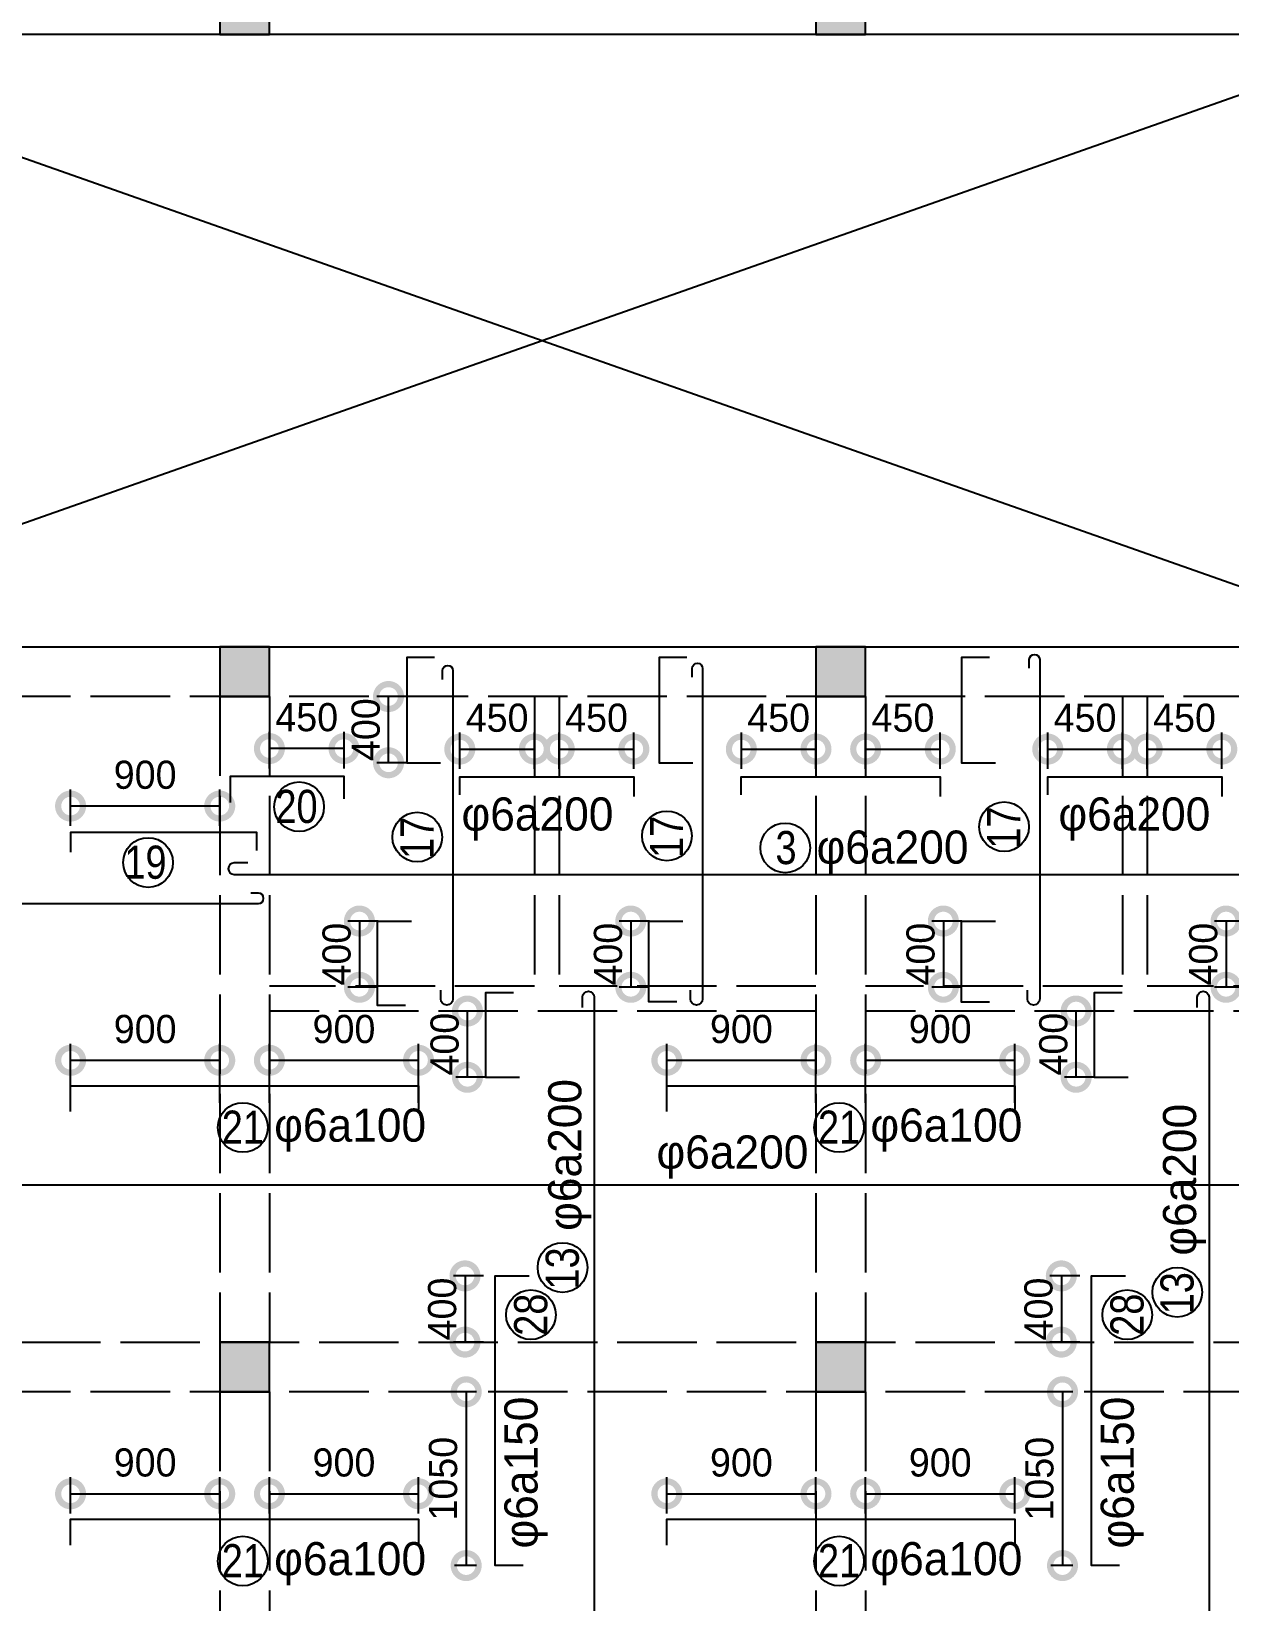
# Model space of a CAD drawing. Extents: x -103300 to -22645, y -943 to 55291.
# Drawn here: x -83833 to -76599, y 33765 to 43250 of the extents above; entities that cross this region are included whole.
import ezdxf

# ---------------------------------------------------------------- set-up
doc = ezdxf.new("R2010")
doc.units = 0
doc.header["$LTSCALE"] = 40
doc.linetypes.add('ACAD_ISO02W100', pattern=[15, 12, -3])
doc.layers.get('0').update_dxf_attribs({"linetype": 'CONTINUOUS'})
doc.layers.get('DEFPOINTS').update_dxf_attribs({"linetype": 'CONTINUOUS'})
for name, color, linetype in [('COT', 3, 'CONTINUOUS'), ('KTHUOT', 6, 'CONTINUOUS'), ('MANH', 2, 'CONTINUOUS'), ('TEXT', 7, 'CONTINUOUS'), ('THEP', 1, 'CONTINUOUS')]:
    doc.layers.add(name, color=color, linetype=linetype)
doc.styles.add('DIM-NEW', font='VHELVCN.TTF')
doc.styles.add('VNI-HELVE', font='VHELVEN.TTF')
doc.styles.add('VNI-TIMES', font='VTIMESN.TTF')
doc.dimstyles.new('D1', dxfattribs={"dimscale": 0, "dimtxt": 300, "dimasz": 250, "dimexe": 250, "dimexo": 0, "dimgap": 160, "dimtad": 1, "dimdec": 0, "dimdsep": 46, "dimtxsty": 'VNI-HELVE', "dimblk1": 'ARCHTICK', "dimblk2": 'ARCHTICK', "dimsah": 1, "dimcen": 2.5, "dimclrd": 6, "dimclre": 6, "dimclrt": 6, "dimadec": 0, "dimazin": 0, "dimtfac": 1, "dimtdec": 0, "dimtmove": 0, "dimatfit": 3, "dimldrblk": 'ARCHTICK', "dimfxl": 0, "dimtolj": 1, "dimtzin": 0, "dimarcsym": 0})

# ---------------------------------------------------------------- blocks, each defined once
blk = doc.blocks.new('_DotSmall')
at = {"color": 0, "linetype": 'ByBlock', "const_width": 0.5}
blk.add_lwpolyline([(-0.0625, 0, 1), (0.0625, 0, 1)], format="xyb", close=True, dxfattribs=at)
blk = doc.blocks.new('*D194')
at = {"layer": 'DEFPOINTS', "color": 0, "linetype": 'Continuous'}
for p in [(-82695.8, 34416.3), (-83596.3, 34226.7), (-82695.8, 34226.7)]:
    blk.add_point(p, dxfattribs=at)
at = {"layer": 'KTHUOT', "color": 9, "linetype": 'Continuous', "lineweight": -2}
for p, q in [((-83596.3, 34296.7), (-83596.3, 34516.3)), ((-82695.8, 34296.7), (-82695.8, 34516.3)), ((-83596.3, 34416.3), (-82695.8, 34416.3))]:
    blk.add_line(p, q, dxfattribs=at)
at = {"layer": 'KTHUOT', "color": 9, "linetype": 'Continuous', "lineweight": -2, "xscale": 300, "yscale": 300, "zscale": 300, "rotation": 180}
blk.add_blockref('_DotSmall', (-83596.3, 34416.3), dxfattribs=at)
at = {"layer": 'KTHUOT', "color": 9, "linetype": 'Continuous', "lineweight": -2, "xscale": 300, "yscale": 300, "zscale": 300}
blk.add_blockref('_DotSmall', (-82695.8, 34416.3), dxfattribs=at)
at = {"layer": 'KTHUOT', "color": 7, "linetype": 'Continuous', "insert": (-83146.1, 34604.4), "char_height": 170, "attachment_point": 5, "style": 'VNI-TIMES'}
blk.add_mtext('\\A1;900', dxfattribs=at)
blk = doc.blocks.new('_ARCHTICK')
at = {"color": 0, "linetype": 'ByBlock', "const_width": 0.15}
blk.add_lwpolyline([(-0.5, -0.5), (0.5, 0.5)], dxfattribs=at)
blk = doc.blocks.new('*D195')
at = {"layer": 'DEFPOINTS', "color": 0, "linetype": 'Continuous'}
for p in [(-81495.4, 34416.3), (-82395.8, 34226.7), (-81495.4, 34226.7)]:
    blk.add_point(p, dxfattribs=at)
at = {"layer": 'KTHUOT', "color": 9, "linetype": 'Continuous', "lineweight": -2}
for p, q in [((-82395.8, 34296.7), (-82395.8, 34516.3)), ((-81495.4, 34296.7), (-81495.4, 34516.3)), ((-82395.8, 34416.3), (-81495.4, 34416.3))]:
    blk.add_line(p, q, dxfattribs=at)
at = {"layer": 'KTHUOT', "color": 9, "linetype": 'Continuous', "lineweight": -2, "xscale": 300, "yscale": 300, "zscale": 300, "rotation": 180}
blk.add_blockref('_DotSmall', (-82395.8, 34416.3), dxfattribs=at)
at = {"layer": 'KTHUOT', "color": 9, "linetype": 'Continuous', "lineweight": -2, "xscale": 300, "yscale": 300, "zscale": 300}
blk.add_blockref('_DotSmall', (-81495.4, 34416.3), dxfattribs=at)
at = {"layer": 'KTHUOT', "color": 7, "linetype": 'Continuous', "insert": (-81945.6, 34604.4), "char_height": 170, "attachment_point": 5, "style": 'VNI-TIMES'}
blk.add_mtext('\\A1;900', dxfattribs=at)
blk = doc.blocks.new('*D196')
at = {"layer": 'DEFPOINTS', "color": 0, "linetype": 'Continuous'}
for p in [(-79095.8, 34416.3), (-79996.3, 34226.7), (-79095.8, 34226.7)]:
    blk.add_point(p, dxfattribs=at)
at = {"layer": 'KTHUOT', "color": 9, "linetype": 'Continuous', "lineweight": -2}
for p, q in [((-79996.3, 34296.7), (-79996.3, 34516.3)), ((-79095.8, 34296.7), (-79095.8, 34516.3)), ((-79996.3, 34416.3), (-79095.8, 34416.3))]:
    blk.add_line(p, q, dxfattribs=at)
at = {"layer": 'KTHUOT', "color": 9, "linetype": 'Continuous', "lineweight": -2, "xscale": 300, "yscale": 300, "zscale": 300, "rotation": 180}
blk.add_blockref('_DotSmall', (-79996.3, 34416.3), dxfattribs=at)
at = {"layer": 'KTHUOT', "color": 9, "linetype": 'Continuous', "lineweight": -2, "xscale": 300, "yscale": 300, "zscale": 300}
blk.add_blockref('_DotSmall', (-79095.8, 34416.3), dxfattribs=at)
at = {"layer": 'KTHUOT', "color": 7, "linetype": 'Continuous', "insert": (-79546.1, 34604.4), "char_height": 170, "attachment_point": 5, "style": 'VNI-TIMES'}
blk.add_mtext('\\A1;900', dxfattribs=at)
blk = doc.blocks.new('*D197')
at = {"layer": 'DEFPOINTS', "color": 0, "linetype": 'Continuous'}
for p in [(-77895.4, 34416.3), (-78795.8, 34226.7), (-77895.4, 34226.7)]:
    blk.add_point(p, dxfattribs=at)
at = {"layer": 'KTHUOT', "color": 9, "linetype": 'Continuous', "lineweight": -2}
for p, q in [((-78795.8, 34296.7), (-78795.8, 34516.3)), ((-77895.4, 34296.7), (-77895.4, 34516.3)), ((-78795.8, 34416.3), (-77895.4, 34416.3))]:
    blk.add_line(p, q, dxfattribs=at)
at = {"layer": 'KTHUOT', "color": 9, "linetype": 'Continuous', "lineweight": -2, "xscale": 300, "yscale": 300, "zscale": 300, "rotation": 180}
blk.add_blockref('_DotSmall', (-78795.8, 34416.3), dxfattribs=at)
at = {"layer": 'KTHUOT', "color": 9, "linetype": 'Continuous', "lineweight": -2, "xscale": 300, "yscale": 300, "zscale": 300}
blk.add_blockref('_DotSmall', (-77895.4, 34416.3), dxfattribs=at)
at = {"layer": 'KTHUOT', "color": 7, "linetype": 'Continuous', "insert": (-78345.6, 34604.4), "char_height": 170, "attachment_point": 5, "style": 'VNI-TIMES'}
blk.add_mtext('\\A1;900', dxfattribs=at)
blk = doc.blocks.new('*D266')
at = {"layer": 'DEFPOINTS', "color": 0, "linetype": 'Continuous'}
for p in [(-82695.8, 37035), (-83596.3, 36707.4), (-82695.8, 36707.4)]:
    blk.add_point(p, dxfattribs=at)
at = {"layer": 'KTHUOT', "color": 9, "linetype": 'Continuous', "lineweight": -2}
for p, q in [((-83596.3, 36777.4), (-83596.3, 37135)), ((-82695.8, 36777.4), (-82695.8, 37135)), ((-83596.3, 37035), (-82695.8, 37035))]:
    blk.add_line(p, q, dxfattribs=at)
at = {"layer": 'KTHUOT', "color": 9, "linetype": 'Continuous', "lineweight": -2, "xscale": 300, "yscale": 300, "zscale": 300, "rotation": 180}
blk.add_blockref('_DotSmall', (-83596.3, 37035), dxfattribs=at)
at = {"layer": 'KTHUOT', "color": 9, "linetype": 'Continuous', "lineweight": -2, "xscale": 300, "yscale": 300, "zscale": 300}
blk.add_blockref('_DotSmall', (-82695.8, 37035), dxfattribs=at)
at = {"layer": 'KTHUOT', "color": 7, "linetype": 'Continuous', "insert": (-83146.1, 37223), "char_height": 170, "attachment_point": 5, "style": 'VNI-TIMES'}
blk.add_mtext('\\A1;900', dxfattribs=at)
blk = doc.blocks.new('*D265')
at = {"layer": 'DEFPOINTS', "color": 0, "linetype": 'Continuous'}
for p in [(-81495.4, 37035), (-82395.8, 36707.4), (-81495.4, 36707.4)]:
    blk.add_point(p, dxfattribs=at)
at = {"layer": 'KTHUOT', "color": 9, "linetype": 'Continuous', "lineweight": -2}
for p, q in [((-82395.8, 36777.4), (-82395.8, 37135)), ((-81495.4, 36777.4), (-81495.4, 37135)), ((-82395.8, 37035), (-81495.4, 37035))]:
    blk.add_line(p, q, dxfattribs=at)
at = {"layer": 'KTHUOT', "color": 9, "linetype": 'Continuous', "lineweight": -2, "xscale": 300, "yscale": 300, "zscale": 300, "rotation": 180}
blk.add_blockref('_DotSmall', (-82395.8, 37035), dxfattribs=at)
at = {"layer": 'KTHUOT', "color": 9, "linetype": 'Continuous', "lineweight": -2, "xscale": 300, "yscale": 300, "zscale": 300}
blk.add_blockref('_DotSmall', (-81495.4, 37035), dxfattribs=at)
at = {"layer": 'KTHUOT', "color": 7, "linetype": 'Continuous', "insert": (-81945.6, 37223), "char_height": 170, "attachment_point": 5, "style": 'VNI-TIMES'}
blk.add_mtext('\\A1;900', dxfattribs=at)
blk = doc.blocks.new('*D264')
at = {"layer": 'DEFPOINTS', "color": 0, "linetype": 'Continuous'}
for p in [(-79095.8, 37035), (-79996.3, 36707.4), (-79095.8, 36707.4)]:
    blk.add_point(p, dxfattribs=at)
at = {"layer": 'KTHUOT', "color": 9, "linetype": 'Continuous', "lineweight": -2}
for p, q in [((-79996.3, 36777.4), (-79996.3, 37135)), ((-79095.8, 36777.4), (-79095.8, 37135)), ((-79996.3, 37035), (-79095.8, 37035))]:
    blk.add_line(p, q, dxfattribs=at)
at = {"layer": 'KTHUOT', "color": 9, "linetype": 'Continuous', "lineweight": -2, "xscale": 300, "yscale": 300, "zscale": 300, "rotation": 180}
blk.add_blockref('_DotSmall', (-79996.3, 37035), dxfattribs=at)
at = {"layer": 'KTHUOT', "color": 9, "linetype": 'Continuous', "lineweight": -2, "xscale": 300, "yscale": 300, "zscale": 300}
blk.add_blockref('_DotSmall', (-79095.8, 37035), dxfattribs=at)
at = {"layer": 'KTHUOT', "color": 7, "linetype": 'Continuous', "insert": (-79546.1, 37223), "char_height": 170, "attachment_point": 5, "style": 'VNI-TIMES'}
blk.add_mtext('\\A1;900', dxfattribs=at)
blk = doc.blocks.new('*D263')
at = {"layer": 'DEFPOINTS', "color": 0, "linetype": 'Continuous'}
for p in [(-77895.4, 37035), (-78795.8, 36707.4), (-77895.4, 36707.4)]:
    blk.add_point(p, dxfattribs=at)
at = {"layer": 'KTHUOT', "color": 9, "linetype": 'Continuous', "lineweight": -2}
for p, q in [((-78795.8, 36777.4), (-78795.8, 37135)), ((-77895.4, 36777.4), (-77895.4, 37135)), ((-78795.8, 37035), (-77895.4, 37035))]:
    blk.add_line(p, q, dxfattribs=at)
at = {"layer": 'KTHUOT', "color": 9, "linetype": 'Continuous', "lineweight": -2, "xscale": 300, "yscale": 300, "zscale": 300, "rotation": 180}
blk.add_blockref('_DotSmall', (-78795.8, 37035), dxfattribs=at)
at = {"layer": 'KTHUOT', "color": 9, "linetype": 'Continuous', "lineweight": -2, "xscale": 300, "yscale": 300, "zscale": 300}
blk.add_blockref('_DotSmall', (-77895.4, 37035), dxfattribs=at)
at = {"layer": 'KTHUOT', "color": 7, "linetype": 'Continuous', "insert": (-78345.6, 37223), "char_height": 170, "attachment_point": 5, "style": 'VNI-TIMES'}
blk.add_mtext('\\A1;900', dxfattribs=at)
blk = doc.blocks.new('*D270')
at = {"layer": 'DEFPOINTS', "color": 0, "linetype": 'Continuous'}
for p in [(-80795.8, 38914.9), (-81246.3, 38725.2), (-80795.8, 38725.2)]:
    blk.add_point(p, dxfattribs=at)
at = {"layer": 'KTHUOT', "color": 9, "linetype": 'Continuous', "lineweight": -2}
for p, q in [((-81246.3, 38795.2), (-81246.3, 39014.9)), ((-80795.8, 38795.2), (-80795.8, 39014.9)), ((-81246.3, 38914.9), (-80795.8, 38914.9))]:
    blk.add_line(p, q, dxfattribs=at)
at = {"layer": 'KTHUOT', "color": 9, "linetype": 'Continuous', "lineweight": -2, "xscale": 300, "yscale": 300, "zscale": 300, "rotation": 180}
blk.add_blockref('_DotSmall', (-81246.3, 38914.9), dxfattribs=at)
at = {"layer": 'KTHUOT', "color": 9, "linetype": 'Continuous', "lineweight": -2, "xscale": 300, "yscale": 300, "zscale": 300}
blk.add_blockref('_DotSmall', (-80795.8, 38914.9), dxfattribs=at)
at = {"layer": 'KTHUOT', "color": 7, "linetype": 'Continuous', "insert": (-81021.1, 39103.3), "char_height": 170, "attachment_point": 5, "style": 'VNI-TIMES'}
blk.add_mtext('\\A1;450', dxfattribs=at)
blk = doc.blocks.new('*D269')
at = {"layer": 'DEFPOINTS', "color": 0, "linetype": 'Continuous'}
for p in [(-80195.4, 38914.9), (-80645.8, 38725.2), (-80195.4, 38725.2)]:
    blk.add_point(p, dxfattribs=at)
at = {"layer": 'KTHUOT', "color": 9, "linetype": 'Continuous', "lineweight": -2}
for p, q in [((-80645.8, 38795.2), (-80645.8, 39014.9)), ((-80195.4, 38795.2), (-80195.4, 39014.9)), ((-80645.8, 38914.9), (-80195.4, 38914.9))]:
    blk.add_line(p, q, dxfattribs=at)
at = {"layer": 'KTHUOT', "color": 9, "linetype": 'Continuous', "lineweight": -2, "xscale": 300, "yscale": 300, "zscale": 300, "rotation": 180}
blk.add_blockref('_DotSmall', (-80645.8, 38914.9), dxfattribs=at)
at = {"layer": 'KTHUOT', "color": 9, "linetype": 'Continuous', "lineweight": -2, "xscale": 300, "yscale": 300, "zscale": 300}
blk.add_blockref('_DotSmall', (-80195.4, 38914.9), dxfattribs=at)
at = {"layer": 'KTHUOT', "color": 7, "linetype": 'Continuous', "insert": (-80420.6, 39103.3), "char_height": 170, "attachment_point": 5, "style": 'VNI-TIMES'}
blk.add_mtext('\\A1;450', dxfattribs=at)
blk = doc.blocks.new('*D268')
at = {"layer": 'DEFPOINTS', "color": 0, "linetype": 'Continuous'}
for p in [(-79095.8, 38914.9), (-79546.3, 38725.2), (-79095.8, 38725.2)]:
    blk.add_point(p, dxfattribs=at)
at = {"layer": 'KTHUOT', "color": 9, "linetype": 'Continuous', "lineweight": -2}
for p, q in [((-79546.3, 38795.2), (-79546.3, 39014.9)), ((-79095.8, 38795.2), (-79095.8, 39014.9)), ((-79546.3, 38914.9), (-79095.8, 38914.9))]:
    blk.add_line(p, q, dxfattribs=at)
at = {"layer": 'KTHUOT', "color": 9, "linetype": 'Continuous', "lineweight": -2, "xscale": 300, "yscale": 300, "zscale": 300, "rotation": 180}
blk.add_blockref('_DotSmall', (-79546.3, 38914.9), dxfattribs=at)
at = {"layer": 'KTHUOT', "color": 9, "linetype": 'Continuous', "lineweight": -2, "xscale": 300, "yscale": 300, "zscale": 300}
blk.add_blockref('_DotSmall', (-79095.8, 38914.9), dxfattribs=at)
at = {"layer": 'KTHUOT', "color": 7, "linetype": 'Continuous', "insert": (-79321.1, 39103.3), "char_height": 170, "attachment_point": 5, "style": 'VNI-TIMES'}
blk.add_mtext('\\A1;450', dxfattribs=at)
blk = doc.blocks.new('*D267')
at = {"layer": 'DEFPOINTS', "color": 0, "linetype": 'Continuous'}
for p in [(-78345.4, 38914.9), (-78795.8, 38725.2), (-78345.4, 38725.2)]:
    blk.add_point(p, dxfattribs=at)
at = {"layer": 'KTHUOT', "color": 9, "linetype": 'Continuous', "lineweight": -2}
for p, q in [((-78795.8, 38795.2), (-78795.8, 39014.9)), ((-78345.4, 38795.2), (-78345.4, 39014.9)), ((-78795.8, 38914.9), (-78345.4, 38914.9))]:
    blk.add_line(p, q, dxfattribs=at)
at = {"layer": 'KTHUOT', "color": 9, "linetype": 'Continuous', "lineweight": -2, "xscale": 300, "yscale": 300, "zscale": 300, "rotation": 180}
blk.add_blockref('_DotSmall', (-78795.8, 38914.9), dxfattribs=at)
at = {"layer": 'KTHUOT', "color": 9, "linetype": 'Continuous', "lineweight": -2, "xscale": 300, "yscale": 300, "zscale": 300}
blk.add_blockref('_DotSmall', (-78345.4, 38914.9), dxfattribs=at)
at = {"layer": 'KTHUOT', "color": 7, "linetype": 'Continuous', "insert": (-78570.6, 39103.3), "char_height": 170, "attachment_point": 5, "style": 'VNI-TIMES'}
blk.add_mtext('\\A1;450', dxfattribs=at)
blk = doc.blocks.new('*D272')
at = {"layer": 'DEFPOINTS', "color": 0, "linetype": 'Continuous'}
for p in [(-77245.8, 38914.9), (-77696.3, 38725.2), (-77245.8, 38725.2)]:
    blk.add_point(p, dxfattribs=at)
at = {"layer": 'KTHUOT', "color": 9, "linetype": 'Continuous', "lineweight": -2}
for p, q in [((-77696.3, 38795.2), (-77696.3, 39014.9)), ((-77245.8, 38795.2), (-77245.8, 39014.9)), ((-77696.3, 38914.9), (-77245.8, 38914.9))]:
    blk.add_line(p, q, dxfattribs=at)
at = {"layer": 'KTHUOT', "color": 9, "linetype": 'Continuous', "lineweight": -2, "xscale": 300, "yscale": 300, "zscale": 300, "rotation": 180}
blk.add_blockref('_DotSmall', (-77696.3, 38914.9), dxfattribs=at)
at = {"layer": 'KTHUOT', "color": 9, "linetype": 'Continuous', "lineweight": -2, "xscale": 300, "yscale": 300, "zscale": 300}
blk.add_blockref('_DotSmall', (-77245.8, 38914.9), dxfattribs=at)
at = {"layer": 'KTHUOT', "color": 7, "linetype": 'Continuous', "insert": (-77471.1, 39103.3), "char_height": 170, "attachment_point": 5, "style": 'VNI-TIMES'}
blk.add_mtext('\\A1;450', dxfattribs=at)
blk = doc.blocks.new('*D271')
at = {"layer": 'DEFPOINTS', "color": 0, "linetype": 'Continuous'}
for p in [(-76645.4, 38914.9), (-77095.8, 38725.2), (-76645.4, 38725.2)]:
    blk.add_point(p, dxfattribs=at)
at = {"layer": 'KTHUOT', "color": 9, "linetype": 'Continuous', "lineweight": -2}
for p, q in [((-77095.8, 38795.2), (-77095.8, 39014.9)), ((-76645.4, 38795.2), (-76645.4, 39014.9)), ((-77095.8, 38914.9), (-76645.4, 38914.9))]:
    blk.add_line(p, q, dxfattribs=at)
at = {"layer": 'KTHUOT', "color": 9, "linetype": 'Continuous', "lineweight": -2, "xscale": 300, "yscale": 300, "zscale": 300, "rotation": 180}
blk.add_blockref('_DotSmall', (-77095.8, 38914.9), dxfattribs=at)
at = {"layer": 'KTHUOT', "color": 9, "linetype": 'Continuous', "lineweight": -2, "xscale": 300, "yscale": 300, "zscale": 300}
blk.add_blockref('_DotSmall', (-76645.4, 38914.9), dxfattribs=at)
at = {"layer": 'KTHUOT', "color": 7, "linetype": 'Continuous', "insert": (-76870.6, 39103.3), "char_height": 170, "attachment_point": 5, "style": 'VNI-TIMES'}
blk.add_mtext('\\A1;450', dxfattribs=at)
blk = doc.blocks.new('*D286')
at = {"layer": 'DEFPOINTS', "color": 0, "linetype": 'Continuous'}
for p in [(-82395.8, 38918.2), (-82395.8, 38728.5), (-81945.4, 38728.5)]:
    blk.add_point(p, dxfattribs=at)
at = {"layer": 'KTHUOT', "color": 9, "linetype": 'Continuous', "lineweight": -2}
for p, q in [((-82395.8, 38798.5), (-82395.8, 39018.2)), ((-81945.4, 38798.5), (-81945.4, 39018.2)), ((-81945.4, 38918.2), (-82395.8, 38918.2))]:
    blk.add_line(p, q, dxfattribs=at)
at = {"layer": 'KTHUOT', "color": 9, "linetype": 'Continuous', "lineweight": -2, "xscale": 300, "yscale": 300, "zscale": 300, "rotation": 180}
blk.add_blockref('_DotSmall', (-82395.8, 38918.2), dxfattribs=at)
at = {"layer": 'KTHUOT', "color": 9, "linetype": 'Continuous', "lineweight": -2, "xscale": 300, "yscale": 300, "zscale": 300}
blk.add_blockref('_DotSmall', (-81945.4, 38918.2), dxfattribs=at)
at = {"layer": 'KTHUOT', "color": 7, "linetype": 'Continuous', "insert": (-82170.6, 39106.6), "char_height": 170, "attachment_point": 5, "style": 'VNI-TIMES'}
blk.add_mtext('\\A1;450', dxfattribs=at)
blk = doc.blocks.new('*D287')
at = {"layer": 'DEFPOINTS', "color": 0, "linetype": 'Continuous'}
for p in [(-83596.3, 38570.8), (-83596.3, 38381.1), (-82695.8, 38381.1)]:
    blk.add_point(p, dxfattribs=at)
at = {"layer": 'KTHUOT', "color": 9, "linetype": 'Continuous', "lineweight": -2}
for p, q in [((-83596.3, 38451.1), (-83596.3, 38670.8)), ((-82695.8, 38451.1), (-82695.8, 38670.8)), ((-82695.8, 38570.8), (-83596.3, 38570.8))]:
    blk.add_line(p, q, dxfattribs=at)
at = {"layer": 'KTHUOT', "color": 9, "linetype": 'Continuous', "lineweight": -2, "xscale": 300, "yscale": 300, "zscale": 300, "rotation": 180}
blk.add_blockref('_DotSmall', (-83596.3, 38570.8), dxfattribs=at)
at = {"layer": 'KTHUOT', "color": 9, "linetype": 'Continuous', "lineweight": -2, "xscale": 300, "yscale": 300, "zscale": 300}
blk.add_blockref('_DotSmall', (-82695.8, 38570.8), dxfattribs=at)
at = {"layer": 'KTHUOT', "color": 7, "linetype": 'Continuous', "insert": (-83146.1, 38758.8), "char_height": 170, "attachment_point": 5, "style": 'VNI-TIMES'}
blk.add_mtext('\\A1;900', dxfattribs=at)
blk = doc.blocks.new('*D456')
at = {"layer": 'DEFPOINTS', "color": 0, "linetype": 'Continuous'}
for p in [(-81676.7, 39232.4), (-81494.3, 39232.4), (-81494.3, 38832.4)]:
    blk.add_point(p, dxfattribs=at)
at = {"layer": 'KTHUOT', "color": 9, "linetype": 'Continuous', "lineweight": -2}
for p, q in [((-81564.3, 39232.4), (-81746.7, 39232.4)), ((-81676.7, 38832.4), (-81676.7, 39232.4)), ((-81564.3, 38832.4), (-81746.7, 38832.4))]:
    blk.add_line(p, q, dxfattribs=at)
at = {"layer": 'KTHUOT', "color": 9, "linetype": 'Continuous', "lineweight": -2, "xscale": 300, "yscale": 300, "zscale": 300}
for p, rotation in [((-81676.7, 39232.4), 90), ((-81676.7, 38832.4), 270)]:
    blk.add_blockref('_DotSmall', p, dxfattribs=dict(at, rotation=rotation))
at = {"layer": 'KTHUOT', "color": 7, "linetype": 'Continuous', "insert": (-81813.7, 39032.4), "char_height": 170, "attachment_point": 5, "rotation": 90, "style": 'VNI-TIMES'}
blk.add_mtext('\\A1;400', dxfattribs=at)
blk = doc.blocks.new('*D457')
at = {"layer": 'DEFPOINTS', "color": 0, "linetype": 'Continuous'}
for p in [(-81669.9, 37876.1), (-81852.3, 37476), (-81669.9, 37476)]:
    blk.add_point(p, dxfattribs=at)
at = {"layer": 'KTHUOT', "color": 9, "linetype": 'Continuous', "lineweight": -2}
for p, q in [((-81739.9, 37876.1), (-81922.3, 37876.1)), ((-81852.3, 37876.1), (-81852.3, 37476)), ((-81739.9, 37476), (-81922.3, 37476))]:
    blk.add_line(p, q, dxfattribs=at)
at = {"layer": 'KTHUOT', "color": 9, "linetype": 'Continuous', "lineweight": -2, "xscale": 300, "yscale": 300, "zscale": 300}
for p, rotation in [((-81852.3, 37876.1), 90), ((-81852.3, 37476), 270)]:
    blk.add_blockref('_DotSmall', p, dxfattribs=dict(at, rotation=rotation))
at = {"layer": 'KTHUOT', "color": 7, "linetype": 'Continuous', "insert": (-81989.4, 37676.1), "char_height": 170, "attachment_point": 5, "rotation": 90, "style": 'VNI-TIMES'}
blk.add_mtext('\\A1;400', dxfattribs=at)
blk = doc.blocks.new('*D458')
at = {"layer": 'DEFPOINTS', "color": 0, "linetype": 'Continuous'}
for p in [(-80031.4, 37876.1), (-80213.8, 37476), (-80031.4, 37476)]:
    blk.add_point(p, dxfattribs=at)
at = {"layer": 'KTHUOT', "color": 9, "linetype": 'Continuous', "lineweight": -2}
for p, q in [((-80101.4, 37876.1), (-80283.8, 37876.1)), ((-80213.8, 37876.1), (-80213.8, 37476)), ((-80101.4, 37476), (-80283.8, 37476))]:
    blk.add_line(p, q, dxfattribs=at)
at = {"layer": 'KTHUOT', "color": 9, "linetype": 'Continuous', "lineweight": -2, "xscale": 300, "yscale": 300, "zscale": 300}
for p, rotation in [((-80213.8, 37876.1), 90), ((-80213.8, 37476), 270)]:
    blk.add_blockref('_DotSmall', p, dxfattribs=dict(at, rotation=rotation))
at = {"layer": 'KTHUOT', "color": 7, "linetype": 'Continuous', "insert": (-80350.8, 37676.1), "char_height": 170, "attachment_point": 5, "rotation": 90, "style": 'VNI-TIMES'}
blk.add_mtext('\\A1;400', dxfattribs=at)
blk = doc.blocks.new('*D459')
at = {"layer": 'DEFPOINTS', "color": 0, "linetype": 'Continuous'}
for p in [(-78144.2, 37876.1), (-78326.6, 37476), (-78144.2, 37476)]:
    blk.add_point(p, dxfattribs=at)
at = {"layer": 'KTHUOT', "color": 9, "linetype": 'Continuous', "lineweight": -2}
for p, q in [((-78214.2, 37876.1), (-78396.6, 37876.1)), ((-78326.6, 37876.1), (-78326.6, 37476)), ((-78214.2, 37476), (-78396.6, 37476))]:
    blk.add_line(p, q, dxfattribs=at)
at = {"layer": 'KTHUOT', "color": 9, "linetype": 'Continuous', "lineweight": -2, "xscale": 300, "yscale": 300, "zscale": 300}
for p, rotation in [((-78326.6, 37876.1), 90), ((-78326.6, 37476), 270)]:
    blk.add_blockref('_DotSmall', p, dxfattribs=dict(at, rotation=rotation))
at = {"layer": 'KTHUOT', "color": 7, "linetype": 'Continuous', "insert": (-78463.6, 37676.1), "char_height": 170, "attachment_point": 5, "rotation": 90, "style": 'VNI-TIMES'}
blk.add_mtext('\\A1;400', dxfattribs=at)
blk = doc.blocks.new('*D460')
at = {"layer": 'DEFPOINTS', "color": 0, "linetype": 'Continuous'}
for p in [(-76437.1, 37876.1), (-76619.6, 37476), (-76437.1, 37476)]:
    blk.add_point(p, dxfattribs=at)
at = {"layer": 'KTHUOT', "color": 9, "linetype": 'Continuous', "lineweight": -2}
for p, q in [((-76507.1, 37876.1), (-76689.6, 37876.1)), ((-76619.6, 37876.1), (-76619.6, 37476)), ((-76507.1, 37476), (-76689.6, 37476))]:
    blk.add_line(p, q, dxfattribs=at)
at = {"layer": 'KTHUOT', "color": 9, "linetype": 'Continuous', "lineweight": -2, "xscale": 300, "yscale": 300, "zscale": 300}
for p, rotation in [((-76619.6, 37876.1), 90), ((-76619.6, 37476), 270)]:
    blk.add_blockref('_DotSmall', p, dxfattribs=dict(at, rotation=rotation))
at = {"layer": 'KTHUOT', "color": 7, "linetype": 'Continuous', "insert": (-76756.6, 37676.1), "char_height": 170, "attachment_point": 5, "rotation": 90, "style": 'VNI-TIMES'}
blk.add_mtext('\\A1;400', dxfattribs=at)
blk = doc.blocks.new('*D461')
at = {"layer": 'DEFPOINTS', "color": 0, "linetype": 'Continuous'}
for p in [(-81200.2, 37332.4), (-81017.8, 37332.4), (-81017.8, 36932.4)]:
    blk.add_point(p, dxfattribs=at)
at = {"layer": 'KTHUOT', "color": 9, "linetype": 'Continuous', "lineweight": -2}
for p, q in [((-81087.8, 37332.4), (-81270.2, 37332.4)), ((-81200.2, 36932.4), (-81200.2, 37332.4)), ((-81087.8, 36932.4), (-81270.2, 36932.4))]:
    blk.add_line(p, q, dxfattribs=at)
at = {"layer": 'KTHUOT', "color": 9, "linetype": 'Continuous', "lineweight": -2, "xscale": 300, "yscale": 300, "zscale": 300}
for p, rotation in [((-81200.2, 37332.4), 90), ((-81200.2, 36932.4), 270)]:
    blk.add_blockref('_DotSmall', p, dxfattribs=dict(at, rotation=rotation))
at = {"layer": 'KTHUOT', "color": 7, "linetype": 'Continuous', "insert": (-81337.2, 37132.4), "char_height": 170, "attachment_point": 5, "rotation": 90, "style": 'VNI-TIMES'}
blk.add_mtext('\\A1;400', dxfattribs=at)
blk = doc.blocks.new('*D462')
at = {"layer": 'DEFPOINTS', "color": 0, "linetype": 'Continuous'}
for p in [(-77524.9, 37332.4), (-77342.5, 37332.4), (-77342.5, 36932.4)]:
    blk.add_point(p, dxfattribs=at)
at = {"layer": 'KTHUOT', "color": 9, "linetype": 'Continuous', "lineweight": -2}
for p, q in [((-77412.5, 37332.4), (-77594.9, 37332.4)), ((-77524.9, 36932.4), (-77524.9, 37332.4)), ((-77412.5, 36932.4), (-77594.9, 36932.4))]:
    blk.add_line(p, q, dxfattribs=at)
at = {"layer": 'KTHUOT', "color": 9, "linetype": 'Continuous', "lineweight": -2, "xscale": 300, "yscale": 300, "zscale": 300}
for p, rotation in [((-77524.9, 37332.4), 90), ((-77524.9, 36932.4), 270)]:
    blk.add_blockref('_DotSmall', p, dxfattribs=dict(at, rotation=rotation))
at = {"layer": 'KTHUOT', "color": 7, "linetype": 'Continuous', "insert": (-77661.9, 37132.4), "char_height": 170, "attachment_point": 5, "rotation": 90, "style": 'VNI-TIMES'}
blk.add_mtext('\\A1;400', dxfattribs=at)
blk = doc.blocks.new('*D463')
at = {"layer": 'DEFPOINTS', "color": 0, "linetype": 'Continuous'}
for p in [(-81032.4, 35732.5), (-81214.8, 35332.4), (-81032.4, 35332.4)]:
    blk.add_point(p, dxfattribs=at)
at = {"layer": 'KTHUOT', "color": 9, "linetype": 'Continuous', "lineweight": -2}
for p, q in [((-81102.4, 35732.5), (-81284.8, 35732.5)), ((-81214.8, 35732.5), (-81214.8, 35332.4)), ((-81102.4, 35332.4), (-81284.8, 35332.4))]:
    blk.add_line(p, q, dxfattribs=at)
at = {"layer": 'KTHUOT', "color": 9, "linetype": 'Continuous', "lineweight": -2, "xscale": 300, "yscale": 300, "zscale": 300}
for p, rotation in [((-81214.8, 35732.5), 90), ((-81214.8, 35332.4), 270)]:
    blk.add_blockref('_DotSmall', p, dxfattribs=dict(at, rotation=rotation))
at = {"layer": 'KTHUOT', "color": 7, "linetype": 'Continuous', "insert": (-81351.8, 35532.5), "char_height": 170, "attachment_point": 5, "rotation": 90, "style": 'VNI-TIMES'}
blk.add_mtext('\\A1;400', dxfattribs=at)
blk = doc.blocks.new('*D464')
at = {"layer": 'DEFPOINTS', "color": 0, "linetype": 'Continuous'}
for p in [(-81074.8, 35032.4), (-81207.7, 33982.5), (-81074.8, 33982.5)]:
    blk.add_point(p, dxfattribs=at)
at = {"layer": 'KTHUOT', "color": 9, "linetype": 'Continuous', "lineweight": -2}
for p, q in [((-81144.8, 35032.4), (-81277.7, 35032.4)), ((-81207.7, 35032.4), (-81207.7, 33982.5)), ((-81144.8, 33982.5), (-81277.7, 33982.5))]:
    blk.add_line(p, q, dxfattribs=at)
at = {"layer": 'KTHUOT', "color": 9, "linetype": 'Continuous', "lineweight": -2, "xscale": 300, "yscale": 300, "zscale": 300}
for p, rotation in [((-81207.7, 35032.4), 90), ((-81207.7, 33982.5), 270)]:
    blk.add_blockref('_DotSmall', p, dxfattribs=dict(at, rotation=rotation))
at = {"layer": 'KTHUOT', "color": 7, "linetype": 'Continuous', "insert": (-81346.1, 34507.5), "char_height": 170, "attachment_point": 5, "rotation": 90, "style": 'VNI-TIMES'}
blk.add_mtext('\\A1;1050', dxfattribs=at)
blk = doc.blocks.new('*D466')
at = {"layer": 'DEFPOINTS', "color": 0, "linetype": 'Continuous'}
for p in [(-77474.4, 35032.4), (-77607.3, 33982.5), (-77474.4, 33982.5)]:
    blk.add_point(p, dxfattribs=at)
at = {"layer": 'KTHUOT', "color": 9, "linetype": 'Continuous', "lineweight": -2}
for p, q in [((-77544.4, 35032.4), (-77677.3, 35032.4)), ((-77607.3, 35032.4), (-77607.3, 33982.5)), ((-77544.4, 33982.5), (-77677.3, 33982.5))]:
    blk.add_line(p, q, dxfattribs=at)
at = {"layer": 'KTHUOT', "color": 9, "linetype": 'Continuous', "lineweight": -2, "xscale": 300, "yscale": 300, "zscale": 300}
for p, rotation in [((-77607.3, 35032.4), 90), ((-77607.3, 33982.5), 270)]:
    blk.add_blockref('_DotSmall', p, dxfattribs=dict(at, rotation=rotation))
at = {"layer": 'KTHUOT', "color": 7, "linetype": 'Continuous', "insert": (-77745.7, 34507.5), "char_height": 170, "attachment_point": 5, "rotation": 90, "style": 'VNI-TIMES'}
blk.add_mtext('\\A1;1050', dxfattribs=at)
blk = doc.blocks.new('*D465')
at = {"layer": 'DEFPOINTS', "color": 0, "linetype": 'Continuous'}
for p in [(-77432, 35732.5), (-77614.4, 35332.4), (-77432, 35332.4)]:
    blk.add_point(p, dxfattribs=at)
at = {"layer": 'KTHUOT', "color": 9, "linetype": 'Continuous', "lineweight": -2}
for p, q in [((-77502, 35732.5), (-77684.4, 35732.5)), ((-77614.4, 35732.5), (-77614.4, 35332.4)), ((-77502, 35332.4), (-77684.4, 35332.4))]:
    blk.add_line(p, q, dxfattribs=at)
at = {"layer": 'KTHUOT', "color": 9, "linetype": 'Continuous', "lineweight": -2, "xscale": 300, "yscale": 300, "zscale": 300}
for p, rotation in [((-77614.4, 35732.5), 90), ((-77614.4, 35332.4), 270)]:
    blk.add_blockref('_DotSmall', p, dxfattribs=dict(at, rotation=rotation))
at = {"layer": 'KTHUOT', "color": 7, "linetype": 'Continuous', "insert": (-77751.4, 35532.5), "char_height": 170, "attachment_point": 5, "rotation": 90, "style": 'VNI-TIMES'}
blk.add_mtext('\\A1;400', dxfattribs=at)

msp = doc.modelspace()

# ---------------------------------------------------------------- linework, layer by layer
at = {"layer": 'COT'}
for points in [[(-82695.8, 43232.4), (-82395.8, 43232.4), (-82395.8, 43532.4), (-82695.8, 43532.4)], [(-79095.8, 43232.4), (-78795.8, 43232.4), (-78795.8, 43532.4), (-79095.8, 43532.4)], [(-82695.8, 39232.4), (-82395.8, 39232.4), (-82395.8, 39532.4), (-82695.8, 39532.4)], [(-79095.8, 39232.4), (-78795.8, 39232.4), (-78795.8, 39532.4), (-79095.8, 39532.4)], [(-82695.8, 35032.4), (-82395.8, 35032.4), (-82395.8, 35332.4), (-82695.8, 35332.4)], [(-79095.8, 35032.4), (-78795.8, 35032.4), (-78795.8, 35332.4), (-79095.8, 35332.4)]]:
    msp.add_lwpolyline(points, close=True, dxfattribs=at)
for points in [[(-82695.8, 43232.4), (-82395.8, 43232.4), (-82695.8, 43532.4), (-82395.8, 43532.4)], [(-79095.8, 43232.4), (-78795.8, 43232.4), (-79095.8, 43532.4), (-78795.8, 43532.4)], [(-82695.8, 39232.4), (-82395.8, 39232.4), (-82695.8, 39532.4), (-82395.8, 39532.4)], [(-79095.8, 39232.4), (-78795.8, 39232.4), (-79095.8, 39532.4), (-78795.8, 39532.4)], [(-82695.8, 35032.4), (-82395.8, 35032.4), (-82695.8, 35332.4), (-82395.8, 35332.4)], [(-79095.8, 35032.4), (-78795.8, 35032.4), (-79095.8, 35332.4), (-78795.8, 35332.4)]]:
    msp.add_solid(points, dxfattribs=at)
at = {"layer": 'KTHUOT', "color": 6, "linetype": 'Continuous'}
for centre in [(-82216.3, 38566.8), (-81502.8, 38383.8), (-79995.8, 38390.7), (-77960.3, 38446), (-79281.3, 38318.2), (-83128.5, 38229.8), (-82556.3, 36629), (-78956.3, 36629), (-80626, 35783.2), (-76914.2, 35633.4), (-80816.7, 35498.1), (-77216.3, 35498.1), (-82556.3, 34010.1), (-78956.3, 34010.1)]:
    msp.add_circle(centre, 150, dxfattribs=at)
at = {"layer": 'MANH', "color": 9}
for p, q in [((-75495.8, 43232.4), (-85995.8, 39532.4)), ((-85995.8, 43232.4), (-75495.8, 39532.4))]:
    msp.add_line(p, q, dxfattribs=at)
at = {"layer": 'MANH', "linetype": 'Continuous'}
for p, q in [((-82395.8, 43232.4), (-85995.8, 43232.4)), ((-78795.8, 43232.4), (-82395.8, 43232.4)), ((-75195.8, 43232.4), (-78795.8, 43232.4)), ((-86295.8, 39532.4), (-82695.8, 39532.4)), ((-82695.8, 39532.4), (-79095.8, 39532.4)), ((-79095.8, 39532.4), (-75495.8, 39532.4))]:
    msp.add_line(p, q, dxfattribs=at)
at = {"layer": 'MANH', "linetype": 'ACAD_ISO02W100'}
for p, q in [((-82395.8, 39232.4), (-85995.8, 39232.4)), ((-82695.8, 39232.4), (-82695.8, 35332.4)), ((-82395.8, 39232.4), (-82395.8, 35332.4)), ((-78795.8, 39232.4), (-82395.8, 39232.4)), ((-80795.8, 39232.4), (-80795.8, 37482.4)), ((-80645.8, 39232.4), (-80645.8, 37482.4)), ((-79095.8, 39232.4), (-79095.8, 35332.4)), ((-75195.8, 39232.4), (-78795.8, 39232.4)), ((-78795.8, 39232.4), (-78795.8, 35332.4)), ((-77245.8, 39232.4), (-77245.8, 37482.4)), ((-77095.8, 39232.4), (-77095.8, 37482.4)), ((-80795.8, 37482.4), (-82395.8, 37482.4)), ((-79095.8, 37482.4), (-80645.8, 37482.4)), ((-77245.8, 37482.4), (-78795.8, 37482.4)), ((-75495.8, 37482.4), (-77095.8, 37482.4)), ((-79095.8, 37332.4), (-82395.8, 37332.4)), ((-75495.8, 37332.4), (-78795.8, 37332.4)), ((-86295.8, 35332.4), (-82695.8, 35332.4)), ((-82695.8, 35332.4), (-79095.8, 35332.4)), ((-79095.8, 35332.4), (-75495.8, 35332.4)), ((-82395.8, 35032.4), (-85995.8, 35032.4)), ((-82695.8, 35032.4), (-82695.8, 31132.4)), ((-82395.8, 35032.4), (-82395.8, 31132.4)), ((-78795.8, 35032.4), (-82395.8, 35032.4)), ((-79095.8, 35032.4), (-79095.8, 31132.4)), ((-78795.8, 35032.4), (-78795.8, 31132.4)), ((-75195.8, 35032.4), (-78795.8, 35032.4))]:
    msp.add_line(p, q, dxfattribs=at)
at = {"layer": 'THEP'}
for points in [[(-81399.2, 39468), (-81567, 39468), (-81567, 38832.4), (-81362.1, 38832.4)], [(-79875.6, 39468), (-80043.4, 39468), (-80043.4, 38832.4), (-79838.5, 38832.4)], [(-78049.1, 39468), (-78216.9, 39468), (-78216.9, 38832.4), (-78012, 38832.4)], [(-82631.4, 38592.7), (-82631.4, 38750.9), (-81946.4, 38750.9), (-81946.4, 38613.8)], [(-81246.7, 38638.8), (-81246.7, 38747.6), (-80195.4, 38747.6), (-80195.4, 38629.1)], [(-79546.7, 38638.8), (-79546.7, 38747.6), (-78345.4, 38747.6), (-78345.4, 38629.1)], [(-77696.7, 38638.8), (-77696.7, 38747.6), (-76645.4, 38747.6), (-76645.4, 38629.1)], [(-82472.2, 38302.4), (-82472.2, 38411.2), (-83596.3, 38411.2), (-83596.3, 38292.7)], [(-81574.8, 37365), (-81742.7, 37365), (-81742.7, 37876.1), (-81537.8, 37876.1)], [(-79936.3, 37387.2), (-80104.1, 37387.2), (-80104.1, 37876.1), (-79899.2, 37876.1)], [(-78049.1, 37385.2), (-78216.9, 37385.2), (-78216.9, 37876.1), (-78012, 37876.1)], [(-80922.7, 37443.5), (-81090.5, 37443.5), (-81090.5, 36932.4), (-80885.6, 36932.4)], [(-77247.3, 37443.5), (-77415.2, 37443.5), (-77415.2, 36932.4), (-77210.3, 36932.4)], [(-83596.5, 36724.7), (-83596.5, 36881.6), (-81496.1, 36881.6), (-81496.1, 36736.8)], [(-79996.5, 36724.7), (-79996.5, 36881.6), (-77896.1, 36881.6), (-77896.1, 36736.8)], [(-80864.5, 33982.5), (-81032.4, 33982.5), (-81032.4, 35732.5), (-80827.5, 35732.5)], [(-77264.1, 33982.5), (-77432, 33982.5), (-77432, 35732.5), (-77227.1, 35732.5)], [(-83596.5, 34105.8), (-83596.5, 34262.7), (-81496.1, 34262.7), (-81496.1, 34117.9)], [(-79996.5, 34105.8), (-79996.5, 34262.7), (-77896.1, 34262.7), (-77896.1, 34117.9)]]:
    msp.add_lwpolyline(points, dxfattribs=at)
for points in [[(-77808, 39403.1), (-77808, 39455.7, -1), (-77744.8, 39455.7), (-77744.8, 37405.3, -1), (-77818.6, 37405.3), (-77818.6, 37457.9)], [(-81350.6, 39336), (-81350.6, 39388.6, -1), (-81287.4, 39388.6), (-81287.4, 37405.3, -1), (-81361.2, 37405.3), (-81361.2, 37457.9)], [(-79843.5, 39349.7), (-79843.5, 39402.3, -1), (-79780.3, 39402.3), (-79780.3, 37405.3, -1), (-79854.1, 37405.3), (-79854.1, 37457.9)], [(-82526.7, 38227), (-82609.5, 38227, 1), (-82609.5, 38158), (-75264.2, 38158, 1), (-75264.2, 38213.2), (-75319.4, 38213.2)], [(-87795.4, 38026.7), (-87840.2, 38026.7, 1), (-87840.2, 37981.9), (-82462.4, 37981.9, 1), (-82462.4, 38044.8), (-82507.3, 38044.8)], [(-80505.4, 37353), (-80505.4, 37416.2, -1), (-80434.4, 37416.2), (-80434.4, 30911), (-80434.4, 30911, -1), (-80515.7, 30911), (-80515.7, 30954.1)], [(-76793.6, 37353), (-76793.6, 37416.2, -1), (-76722.6, 37416.2), (-76722.6, 30911), (-76722.6, 30911, -1), (-76803.9, 30911), (-76803.9, 30954.1)], [(-71788.2, 36370.7), (-71703, 36370.7, -1), (-71703, 36280.4), (-71703, 36280.4), (-99390.5, 36280.4, -1), (-99390.5, 36365.2), (-99326.4, 36365.2)]]:
    msp.add_lwpolyline(points, format="xyb", dxfattribs=at)

# ---------------------------------------------------------------- texts
at = {"layer": 'TEXT', "style": 'DIM-NEW'}
for s, p in [('20', (-82359.5, 38468.7)), ('3', (-79340.3, 38220.1)), ('19', (-83271.6, 38131.7)), ('21', (-82683.5, 36530.9)), ('21', (-79083.5, 36530.9)), ('21', (-82683.5, 33912.1)), ('21', (-79083.5, 33912.1))]:
    msp.add_text(s, height=200, dxfattribs=at).set_placement(p)
for s, p in [('17', (-77862.2, 38313)), ('17', (-81404.8, 38250.8)), ('17', (-79897.7, 38257.7)), ('13', (-80527.9, 35650.2)), ('13', (-76816.1, 35500.4)), ('28', (-80718.6, 35370.8)), ('28', (-77118.2, 35370.8))]:
    msp.add_text(s, height=200, rotation=90, dxfattribs=at).set_placement(p)
at = {"layer": 'TEXT', "char_height": 200, "width": 982.857, "attachment_point": 1, "style": 'VNI-TIMES'}
for s, insert in [('{\\fSymbol|b0|i0|c2|p16;f}6a200', (-81235.9, 38623)), ('{\\fSymbol|b0|i0|c2|p16;f}6a200', (-77631.9, 38623)), ('{\\fSymbol|b0|i0|c2|p16;f}6a200', (-79092, 38422.9)), ('{\\fSymbol|b0|i0|c2|p16;f}6a100', (-82367, 36743.4)), ('{\\fSymbol|b0|i0|c2|p16;f}6a100', (-78767, 36743.4)), ('{\\fSymbol|b0|i0|c2|p16;f}6a200', (-80058.6, 36581.1)), ('{\\fSymbol|b0|i0|c2|p16;f}6a100', (-82367, 34124.5)), ('{\\fSymbol|b0|i0|c2|p16;f}6a100', (-78767, 34124.5))]:
    msp.add_mtext(s, dxfattribs=dict(at, insert=insert))
at = {"layer": 'TEXT', "char_height": 200, "width": 982.857, "attachment_point": 1, "rotation": 90, "style": 'VNI-TIMES'}
for s, insert in [('{\\fSymbol|b0|i0|c2|p16;f}6a200', (-80712.4, 36004.7)), ('{\\fSymbol|b0|i0|c2|p16;f}6a200', (-77000.6, 35854.9)), ('{\\fSymbol|b0|i0|c2|p16;f}6a150', (-80977.1, 34085.8)), ('{\\fSymbol|b0|i0|c2|p16;f}6a150', (-77376.7, 34085.8))]:
    msp.add_mtext(s, dxfattribs=dict(at, insert=insert))

# ---------------------------------------------------------------- dimensions: what is measured, and where the dimension line sits
at = {"layer": 'KTHUOT', "color": 6, "linetype": 'Continuous'}
for base, p1, p2, angle, override, picture, middle in [((-81676.7, 39232.4), (-81494.3, 38832.4), (-81494.3, 39232.4), 270, {"dimscale": 1, "dimtxt": 170, "dimasz": 300, "dimexe": 70, "dimexo": 70, "dimgap": 50, "dimtxsty": 'VNI-TIMES', "dimblk1": 'DotSmall', "dimblk2": 'DotSmall', "dimclrd": 9, "dimclre": 9, "dimclrt": 7}, '*D456', (-81676.7, 39032.4)), ((-82395.8, 38918.2), (-81945.4, 38728.5), (-82395.8, 38728.5), 180, {"dimscale": 1, "dimtxt": 170, "dimasz": 300, "dimexe": 100, "dimexo": 70, "dimgap": 100, "dimtxsty": 'VNI-TIMES', "dimblk1": 'DotSmall', "dimblk2": 'DotSmall', "dimclrd": 9, "dimclre": 9, "dimclrt": 7}, '*D286', (-82170.6, 38918.2)), ((-81852.3, 37476), (-81669.9, 37876.1), (-81669.9, 37476), 90, {"dimscale": 1, "dimtxt": 170, "dimasz": 300, "dimexe": 70, "dimexo": 70, "dimgap": 50, "dimtxsty": 'VNI-TIMES', "dimblk1": 'DotSmall', "dimblk2": 'DotSmall', "dimclrd": 9, "dimclre": 9, "dimclrt": 7}, '*D457', (-81852.3, 37676.1)), ((-80213.8, 37476), (-80031.4, 37876.1), (-80031.4, 37476), 90, {"dimscale": 1, "dimtxt": 170, "dimasz": 300, "dimexe": 70, "dimexo": 70, "dimgap": 50, "dimtxsty": 'VNI-TIMES', "dimblk1": 'DotSmall', "dimblk2": 'DotSmall', "dimclrd": 9, "dimclre": 9, "dimclrt": 7}, '*D458', (-80213.8, 37676.1)), ((-78326.6, 37476), (-78144.2, 37876.1), (-78144.2, 37476), 90, {"dimscale": 1, "dimtxt": 170, "dimasz": 300, "dimexe": 70, "dimexo": 70, "dimgap": 50, "dimtxsty": 'VNI-TIMES', "dimblk1": 'DotSmall', "dimblk2": 'DotSmall', "dimclrd": 9, "dimclre": 9, "dimclrt": 7}, '*D459', (-78326.6, 37676.1)), ((-76619.6, 37476), (-76437.1, 37876.1), (-76437.1, 37476), 90, {"dimscale": 1, "dimtxt": 170, "dimasz": 300, "dimexe": 70, "dimexo": 70, "dimgap": 50, "dimtxsty": 'VNI-TIMES', "dimblk1": 'DotSmall', "dimblk2": 'DotSmall', "dimclrd": 9, "dimclre": 9, "dimclrt": 7}, '*D460', (-76619.6, 37676.1)), ((-81200.2, 37332.4), (-81017.8, 36932.4), (-81017.8, 37332.4), 270, {"dimscale": 1, "dimtxt": 170, "dimasz": 300, "dimexe": 70, "dimexo": 70, "dimgap": 50, "dimtxsty": 'VNI-TIMES', "dimblk1": 'DotSmall', "dimblk2": 'DotSmall', "dimclrd": 9, "dimclre": 9, "dimclrt": 7}, '*D461', (-81200.2, 37132.4)), ((-77524.9, 37332.4), (-77342.5, 36932.4), (-77342.5, 37332.4), 270, {"dimscale": 1, "dimtxt": 170, "dimasz": 300, "dimexe": 70, "dimexo": 70, "dimgap": 50, "dimtxsty": 'VNI-TIMES', "dimblk1": 'DotSmall', "dimblk2": 'DotSmall', "dimclrd": 9, "dimclre": 9, "dimclrt": 7}, '*D462', (-77524.9, 37132.4)), ((-81214.8, 35332.4), (-81032.4, 35732.5), (-81032.4, 35332.4), 90, {"dimscale": 1, "dimtxt": 170, "dimasz": 300, "dimexe": 70, "dimexo": 70, "dimgap": 50, "dimtxsty": 'VNI-TIMES', "dimblk1": 'DotSmall', "dimblk2": 'DotSmall', "dimclrd": 9, "dimclre": 9, "dimclrt": 7}, '*D463', (-81214.8, 35532.5)), ((-77614.4, 35332.4), (-77432, 35732.5), (-77432, 35332.4), 90, {"dimscale": 1, "dimtxt": 170, "dimasz": 300, "dimexe": 70, "dimexo": 70, "dimgap": 50, "dimtxsty": 'VNI-TIMES', "dimblk1": 'DotSmall', "dimblk2": 'DotSmall', "dimclrd": 9, "dimclre": 9, "dimclrt": 7}, '*D465', (-77614.4, 35532.5))]:
    dim = msp.add_linear_dim(base=base, p1=p1, p2=p2, angle=angle, dimstyle='D1', override=override, dxfattribs=at)
    dim.commit()
    dim.dimension.update_dxf_attribs({"geometry": picture, "text_midpoint": middle, "dimtype": 160})
for base, p1, p2, picture, middle in [((-80795.8347, 38914.8823), (-81246.2719, 38725.2416), (-80795.8347, 38725.2416), '*D270', (-81021.0533, 38914.8823)), ((-80195.4, 38914.9), (-80645.8, 38725.2), (-80195.4, 38725.2), '*D269', (-80420.6, 38914.9)), ((-79095.8347, 38914.8823), (-79546.2719, 38725.2416), (-79095.8347, 38725.2416), '*D268', (-79321.0533, 38914.8823)), ((-78345.4, 38914.9), (-78795.8, 38725.2), (-78345.4, 38725.2), '*D267', (-78570.6, 38914.9)), ((-77245.8347, 38914.8823), (-77696.2719, 38725.2416), (-77245.8347, 38725.2416), '*D272', (-77471.0533, 38914.8823)), ((-76645.4, 38914.9), (-77095.8, 38725.2), (-76645.4, 38725.2), '*D271', (-76870.6, 38914.9)), ((-82695.8347, 37035.0189), (-83596.2719, 36707.3515), (-82695.8347, 36707.3515), '*D266', (-83146.0533, 37035.0189)), ((-81495.4, 37035), (-82395.8, 36707.4), (-81495.4, 36707.4), '*D265', (-81945.6, 37035)), ((-79095.8347, 37035.0187), (-79996.2719, 36707.3513), (-79095.8347, 36707.3513), '*D264', (-79546.0533, 37035.0187)), ((-77895.4, 37035), (-78795.8, 36707.4), (-77895.4, 36707.4), '*D263', (-78345.6, 37035))]:
    dim = msp.add_linear_dim(base=base, p1=p1, p2=p2, dimstyle='D1', override={"dimscale": 1, "dimtxt": 170, "dimasz": 300, "dimexe": 100, "dimexo": 70, "dimgap": 100, "dimtxsty": 'VNI-TIMES', "dimblk1": 'DotSmall', "dimblk2": 'DotSmall', "dimclrd": 9, "dimclre": 9, "dimclrt": 7}, dxfattribs=at)
    dim.commit()
    dim.dimension.update_dxf_attribs({"geometry": picture, "text_midpoint": middle, "dimtype": 160})
for base, p1, p2, angle, override, picture, middle in [((-83596.2719, 38570.7519), (-82695.8347, 38381.1112), (-83596.2719, 38381.1112), 180, {"dimscale": 1, "dimtxt": 170, "dimasz": 300, "dimexe": 100, "dimexo": 70, "dimgap": 100, "dimtxsty": 'VNI-TIMES', "dimblk1": 'DotSmall', "dimblk2": 'DotSmall', "dimclrd": 9, "dimclre": 9, "dimclrt": 7}, '*D287', (-83146.0533, 38758.7786)), ((-81207.7, 33982.5), (-81074.8, 35032.4), (-81074.8, 33982.5), 90, {"dimscale": 1, "dimtxt": 170, "dimasz": 300, "dimexe": 70, "dimexo": 70, "dimgap": 50, "dimtxsty": 'VNI-TIMES', "dimblk1": 'DotSmall', "dimblk2": 'DotSmall', "dimclrd": 9, "dimclre": 9, "dimclrt": 7}, '*D464', (-81346.1, 34507.5)), ((-77607.3, 33982.5), (-77474.4, 35032.4), (-77474.4, 33982.5), 90, {"dimscale": 1, "dimtxt": 170, "dimasz": 300, "dimexe": 70, "dimexo": 70, "dimgap": 50, "dimtxsty": 'VNI-TIMES', "dimblk1": 'DotSmall', "dimblk2": 'DotSmall', "dimclrd": 9, "dimclre": 9, "dimclrt": 7}, '*D466', (-77745.7, 34507.5))]:
    dim = msp.add_linear_dim(base=base, p1=p1, p2=p2, angle=angle, dimstyle='D1', override=override, dxfattribs=at)
    dim.commit()
    dim.dimension.update_dxf_attribs({"geometry": picture, "text_midpoint": middle})
for base, p1, p2, picture, middle in [((-82695.8347, 34416.3477), (-83596.2719, 34226.7071), (-82695.8347, 34226.7071), '*D194', (-83146.0533, 34604.3744)), ((-81495.4, 34416.3), (-82395.8, 34226.7), (-81495.4, 34226.7), '*D195', (-81945.6, 34604.4)), ((-79095.8347, 34416.3477), (-79996.2719, 34226.7071), (-79095.8347, 34226.7071), '*D196', (-79546.0533, 34604.3744)), ((-77895.4, 34416.3), (-78795.8, 34226.7), (-77895.4, 34226.7), '*D197', (-78345.6, 34604.4))]:
    dim = msp.add_linear_dim(base=base, p1=p1, p2=p2, dimstyle='D1', override={"dimscale": 1, "dimtxt": 170, "dimasz": 300, "dimexe": 100, "dimexo": 70, "dimgap": 100, "dimtxsty": 'VNI-TIMES', "dimblk1": 'DotSmall', "dimblk2": 'DotSmall', "dimclrd": 9, "dimclre": 9, "dimclrt": 7}, dxfattribs=at)
    dim.commit()
    dim.dimension.update_dxf_attribs({"geometry": picture, "text_midpoint": middle})

doc.saveas('drawing.dxf')
